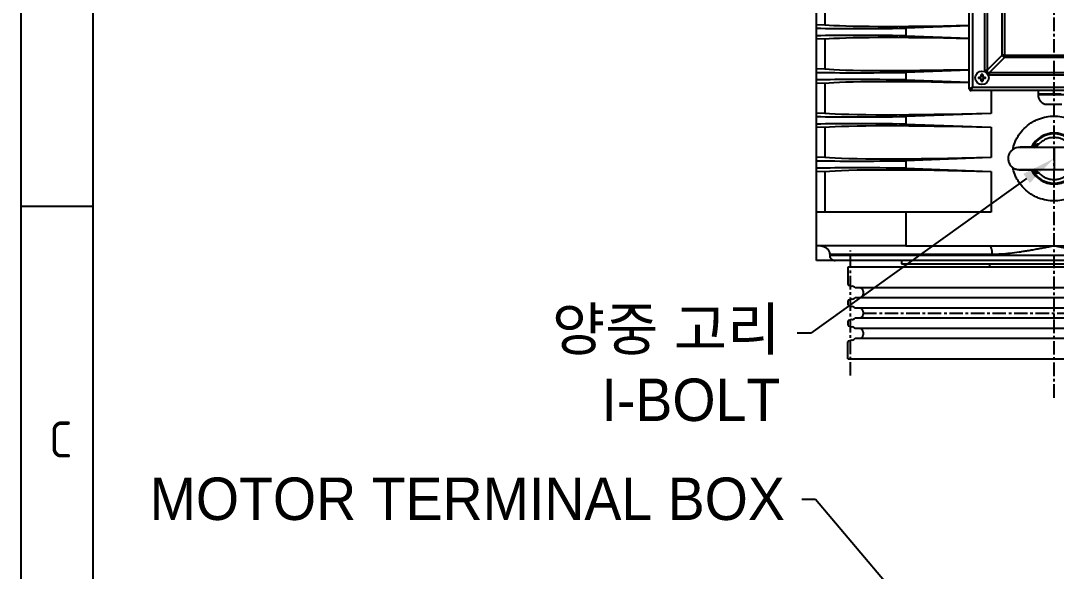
# Model space of a CAD drawing. Header units: millimetres. Extents: x 36 to 5601, y -1400 to 1707.
# Drawn here: x 36 to 646, y 940 to 1265 of the extents above; entities that cross this region are included whole.
import ezdxf
from ezdxf import colors
from ezdxf.entities.mleader import LeaderData, LeaderLine
from ezdxf.math import Vec2, Vec3

# ---------------------------------------------------------------- set-up
doc = ezdxf.new("R2010")
doc.units = ezdxf.units.MM
doc.header["$LTSCALE"] = 2
doc.linetypes.add('CENTER8', pattern=[6.35, 3.96875, -0.79375, 0.79375, -0.79375])
doc.layers.add('3中心线层', color=1, linetype='CENTER8')
doc.styles.get("Standard").update_dxf_attribs({"font": 'gulim.ttc', "height": 18})

# ---------------------------------------------------------------- blocks, each defined once
blk = doc.blocks.new('2')
for p, q in [((4514.48, 866.85), (4514.48, 602.39)), ((4519.48, 644.62), (4519.48, 824.62)), ((4415.48, 686.62), (4415.48, 782.62)), ((4417.48, 783.62), (4417.48, 685.62)), ((4406.89, 696.62), (4406.89, 772.62)), ((4408.31, 772.62), (4408.31, 696.62)), ((4508.98, 734.62), (4508.98, 772.37)), ((4396.65, 705.45), (4396.65, 763.79)), ((4398.07, 763.79), (4398.07, 705.45)), ((4419.48, 734.21), (4419.48, 738.71)), ((4419.82, 734.21), (4419.82, 743.21)), ((4425.48, 729.21), (4425.48, 739.21)), ((4417.48, 734.21), (4419.48, 734.21)), ((4419.48, 729.71), (4419.48, 734.21)), ((4419.82, 725.21), (4419.82, 734.21)), ((4508.98, 696.87), (4508.98, 734.62)), ((4419.48, 725.21), (4419.48, 729.71)), ((4417.48, 725.21), (4419.48, 725.21)), ((4419.48, 725.21), (4419.82, 725.21)), ((4450.73, 721.2), (4450.74, 721.18)), ((4450.74, 721.14), (4450.97, 723.03)), ((4450.74, 721.18), (4450.74, 721.14)), ((4464.22, 721.14), (4464.22, 721.18)), ((4338.31, 705.45), (4396.65, 705.45)), ((4396.65, 704.03), (4338.31, 704.03)), ((4396.65, 705.45), (4396.65, 704.03)), ((4398.07, 705.45), (4396.65, 705.45)), ((4405.48, 695.21), (4396.65, 704.03)), ((4398.07, 705.45), (4406.89, 696.62)), ((4408.31, 696.62), (4406.89, 696.62)), ((4417.48, 697.62), (4430.89, 697.62)), ((4430.89, 697.62), (4432.76, 647.3)), ((4437.2, 647.3), (4439.07, 697.62)), ((4439.07, 697.62), (4456.89, 697.62)), ((4456.89, 697.62), (4458.76, 647.3)), ((4463.2, 647.3), (4465.07, 697.62)), ((4465.07, 697.62), (4488.98, 697.62)), ((4488.98, 697.62), (4488.98, 647.3)), ((4508.98, 647.3), (4508.98, 696.87)), ((4513.98, 698.17), (4513.98, 602.39)), ((4519.48, 696.62), (4520.68, 696.62)), ((4329.48, 695.21), (4405.48, 695.21)), ((4405.48, 693.79), (4329.48, 693.79)), ((4405.48, 693.79), (4405.48, 695.21)), ((4407.97, 692.56), (4409.24, 692.56)), ((4409.24, 691.68), (4407.97, 691.68)), ((4409.03, 691.68), (4409.03, 692.56)), ((4409.54, 692.86), (4409.54, 694.13)), ((4409.54, 693.07), (4410.42, 693.07)), ((4409.54, 690.11), (4409.54, 691.38)), ((4410.42, 691.17), (4409.54, 691.17)), ((4410.42, 694.13), (4410.42, 692.86)), ((4410.42, 691.38), (4410.42, 690.11)), ((4410.72, 692.56), (4411.99, 692.56)), ((4411.99, 691.68), (4410.72, 691.68)), ((4410.93, 692.56), (4410.93, 691.68)), ((4416.48, 684.62), (4318.48, 684.62)), ((4319.48, 686.62), (4415.48, 686.62)), ((4379.37, 684.62), (4380.76, 647.3)), ((4385.2, 647.3), (4386.59, 684.62)), ((4405.37, 684.62), (4406.76, 647.3)), ((4411.2, 647.3), (4412.59, 684.62)), ((4380.76, 647.3), (4385.2, 647.3)), ((4406.76, 647.3), (4411.2, 647.3)), ((4432.76, 647.3), (4437.2, 647.3)), ((4458.76, 647.3), (4463.2, 647.3)), ((4488.98, 647.3), (4508.98, 647.3)), ((4488.98, 647.3), (4488.98, 594.62)), ((4508.98, 647.3), (4508.98, 594.62)), ((4517.48, 644.62), (4519.48, 644.62)), ((4517.48, 605.57), (4517.48, 594.62)), ((4354.98, 599.6), (4378.71, 599.6)), ((4378.71, 599.6), (4378.89, 594.62)), ((4387.25, 599.6), (4387.07, 594.62)), ((4387.25, 599.6), (4404.71, 599.6)), ((4404.71, 599.6), (4404.89, 594.62)), ((4413.25, 599.6), (4413.07, 594.62)), ((4413.25, 599.6), (4430.71, 599.6)), ((4430.71, 599.6), (4430.89, 594.62)), ((4439.25, 599.6), (4439.07, 594.62)), ((4439.25, 599.6), (4456.71, 599.6)), ((4456.71, 599.6), (4456.89, 594.62)), ((4465.25, 599.6), (4465.07, 594.62)), ((4465.25, 599.6), (4488.98, 599.6)), ((4513.98, 602.39), (4514.48, 602.39)), ((4378.89, 594.62), (4354.98, 594.62)), ((4380.76, 594.62), (4378.89, 594.62)), ((4385.2, 594.62), (4380.76, 594.62)), ((4387.07, 594.62), (4385.2, 594.62)), ((4404.89, 594.62), (4387.07, 594.62)), ((4406.76, 594.62), (4404.89, 594.62)), ((4411.2, 594.62), (4406.76, 594.62)), ((4413.07, 594.62), (4411.2, 594.62)), ((4430.89, 594.62), (4413.07, 594.62)), ((4432.76, 594.62), (4430.89, 594.62)), ((4437.2, 594.62), (4432.76, 594.62)), ((4439.07, 594.62), (4437.2, 594.62)), ((4456.89, 594.62), (4439.07, 594.62)), ((4458.76, 594.62), (4456.89, 594.62)), ((4463.2, 594.62), (4458.76, 594.62)), ((4465.07, 594.62), (4463.2, 594.62)), ((4488.98, 594.62), (4465.07, 594.62)), ((4508.98, 594.62), (4488.98, 594.62)), ((4517.48, 594.62), (4508.98, 594.62))]:
    blk.add_line(p, q)
at = {"flags": 128}
for points in [[(4513.98, 698.17), (4513, 698.15), (4512.07, 698.07), (4511.2, 697.95), (4510.44, 697.79), (4509.82, 697.59), (4509.36, 697.37), (4509.08, 697.13), (4508.98, 696.87)], [(4415.48, 686.62), (4415.65, 686.27), (4415.82, 685.94), (4415.98, 685.62), (4416.12, 685.33), (4416.25, 685.09), (4416.35, 684.89), (4416.42, 684.74), (4416.46, 684.65), (4416.48, 684.62)], [(4417.48, 685.62), (4417.45, 685.64), (4417.36, 685.68), (4417.21, 685.75), (4417.01, 685.85), (4416.76, 685.98), (4416.48, 686.12), (4416.16, 686.28), (4415.83, 686.45), (4415.48, 686.62)]]:
    blk.add_lwpolyline(points, dxfattribs=at)
blk.add_circle((4409.98, 692.12), 4)
for centre, radius, start, end in [((4457.48, 734.62), 15, 116.51188, 180), ((4457.48, 734.62), 14.5, 118.48458, 241.84096), ((4457.48, 734.62), 14.49, 118.53116, 241.84557), ((4457.48, 734.62), 15, 297.03973, 63.08971), ((4457.48, 734.62), 14.5, 298.40524, 61.89304), ((4457.48, 734.62), 14.49, 298.49568, 61.85502), ((4457.48, 734.62), 15, 180, 242.90124), ((4419.82, 731.21), 6, 270, 340.52878), ((4395.15, 706.95), 3.28, 297.27382, 332.72648), ((4420.65, 692.12), 12.69, 178.01279, 181.98721), ((4409.98, 681.43), 12.71, 88.01582, 91.98418), ((4409.98, 702.81), 12.71, 268.01582, 271.98418), ((4399.31, 692.12), 12.69, 358.01279, 1.98721), ((4416.48, 685.62), 1, 270, 0)]:
    blk.add_arc(centre, radius, start, end)
for centre, major_axis, ratio, start_param, end_param in [((4402.65, 699.45), (-4.08, 4.08), 0.34641, 2.617994, 3.665191), ((4402.65, 699.45), (-4.9, 4.9), 0.57735, 3.464338, 3.665191), ((4424.33, 734.62), (-5.2, 140), 0.037007, 3.407683, 4.443552), ((4445.63, 734.62), (5.2, 140), 0.037007, 1.839633, 2.875503), ((4450.33, 734.62), (-5.2, 140), 0.037007, 3.407683, 4.443552), ((4471.63, 734.62), (5.2, 140), 0.037007, 1.839633, 2.875503), ((4402.65, 699.45), (-4.9, 4.9), 0.57735, 2.617994, 2.818847), ((4372.33, 734.62), (-5.2, 140), 0.037007, 3.407683, 4.345808), ((4393.63, 734.62), (5.2, 140), 0.037007, 1.937377, 2.875503), ((4398.33, 734.62), (-5.2, 140), 0.037007, 3.407683, 4.345808), ((4419.63, 734.62), (5.2, 140), 0.037007, 1.937377, 2.875503), ((4372.33, 734.62), (-6.12, 165), 0.037007, 3.6979, 4.153335), ((4393.63, 734.62), (6.12, 165), 0.037007, 2.12985, 2.585285), ((4398.33, 734.62), (-6.12, 165), 0.037007, 3.6979, 4.153335), ((4419.63, 734.62), (6.12, 165), 0.037007, 2.12985, 2.585285), ((4424.33, 734.62), (-6.12, 165), 0.037007, 3.6979, 4.153335), ((4445.63, 734.62), (6.12, 165), 0.037007, 2.12985, 2.585285), ((4450.33, 734.62), (-6.12, 165), 0.037007, 3.6979, 4.153335), ((4471.63, 734.62), (6.12, 165), 0.037007, 2.12985, 2.585285)]:
    blk.add_ellipse(centre, major_axis=major_axis, ratio=ratio, start_param=start_param, end_param=end_param)
for points, knots in [([(4517.48, 863.67), (4517.48, 862.47), (4517.48, 860.08), (4517.48, 855.57), (4517.48, 850.38), (4517.48, 844.39), (4517.48, 837.7), (4517.48, 830.3), (4517.48, 822.27), (4517.48, 813.66), (4517.48, 804.55), (4517.48, 795.05), (4517.48, 785.21), (4517.48, 775.19), (4517.48, 765.01), (4517.48, 754.85), (4517.48, 744.7), (4517.48, 734.62), (4517.48, 724.54), (4517.48, 714.39), (4517.48, 704.24), (4517.48, 694.05), (4517.48, 684.03), (4517.48, 674.19), (4517.48, 664.69), (4517.48, 655.59), (4517.48, 646.97), (4517.48, 638.95), (4517.48, 631.54), (4517.48, 624.85), (4517.48, 618.86), (4517.48, 613.67), (4517.48, 609.16), (4517.48, 606.77), (4517.48, 605.57)], [0, 0, 0, 0, 0.029954, 0.059908, 0.090945, 0.121984, 0.153788, 0.185594, 0.217796, 0.25, 0.282202, 0.314406, 0.34621, 0.378016, 0.409053, 0.440092, 0.470045, 0.5, 0.529953, 0.559908, 0.590945, 0.621984, 0.653788, 0.685594, 0.717796, 0.75, 0.782202, 0.814406, 0.84621, 0.878016, 0.909053, 0.940092, 0.970045, 1, 1, 1, 1]), ([(4513.98, 771.07), (4513.94, 769.46), (4513.87, 766.12), (4513.4, 761.1), (4512.76, 756), (4512.11, 751.77), (4511.52, 748.28), (4511.04, 745.56), (4510.54, 742.8), (4510.04, 740.18), (4509.53, 737.46), (4509.18, 735.64), (4508.98, 734.62)], [0, 0, 0, 0, 0.133606, 0.277595, 0.414379, 0.553579, 0.62478, 0.701423, 0.776734, 0.850849, 0.916289, 1, 1, 1, 1]), ([(4452.33, 710.21), (4450.96, 710.54), (4448.77, 711.08), (4445.96, 712.39), (4443.02, 714.1), (4439.68, 716.82), (4436.96, 720.16), (4435.24, 723.1), (4433.87, 726.11), (4432.77, 729.96), (4432.34, 734.62), (4432.77, 739.29), (4433.87, 743.14), (4435.24, 746.14), (4436.96, 749.08), (4439.68, 752.42), (4443.02, 755.14), (4445.96, 756.85), (4448.72, 758.14), (4450.86, 758.67), (4452.18, 758.99)], [0, 0, 0, 0, 0.06213, 0.099312, 0.136503, 0.212357, 0.28821, 0.325393, 0.362583, 0.433896, 0.501178, 0.568461, 0.639774, 0.676956, 0.714147, 0.79, 0.865854, 0.903036, 0.940227, 1, 1, 1, 1]), ([(4462.63, 759.03), (4464, 758.7), (4466.19, 758.16), (4469, 756.85), (4471.94, 755.14), (4475.28, 752.42), (4478, 749.08), (4479.72, 746.14), (4481.08, 743.14), (4482.19, 739.29), (4482.62, 734.62), (4482.19, 729.96), (4481.08, 726.11), (4479.72, 723.1), (4478, 720.16), (4475.28, 716.82), (4471.94, 714.1), (4469, 712.39), (4466.24, 711.1), (4464.1, 710.58), (4462.78, 710.25)], [0, 0, 0, 0, 0.062132, 0.099314, 0.136504, 0.212356, 0.288209, 0.325391, 0.362581, 0.433892, 0.501174, 0.568456, 0.639767, 0.676949, 0.714139, 0.789992, 0.865844, 0.903026, 0.940216, 1, 1, 1, 1]), ([(4450.94, 754.91), (4450.94, 754.88), (4450.95, 754.83), (4450.96, 754.22), (4450.97, 753.36), (4450.97, 752.24), (4450.97, 750.91), (4450.97, 749.45), (4450.97, 748.14), (4450.97, 746.86), (4450.96, 745.4), (4450.96, 743.71), (4450.95, 741.8), (4450.95, 739.72), (4450.94, 737.29), (4450.93, 735.54), (4450.93, 734.62)], [0, 0, 0, 0, 0.087923, 0.177596, 0.258998, 0.331888, 0.415926, 0.485705, 0.541657, 0.586365, 0.640121, 0.707664, 0.767643, 0.835947, 0.913105, 1, 1, 1, 1]), ([(4464.03, 734.62), (4464.03, 735.54), (4464.02, 737.29), (4464.01, 739.72), (4464.01, 741.8), (4464, 743.71), (4463.99, 745.4), (4463.99, 746.86), (4463.99, 748.14), (4463.99, 749.45), (4463.99, 750.91), (4463.99, 752.24), (4463.99, 753.36), (4464, 754.22), (4464.01, 754.83), (4464.02, 754.88), (4464.02, 754.91)], [0, 0, 0, 0, 0.086893, 0.16405, 0.232352, 0.292331, 0.359873, 0.413628, 0.458335, 0.514286, 0.584064, 0.668101, 0.74099, 0.822391, 0.912064, 1, 1, 1, 1]), ([(4448.91, 743.52), (4448.35, 742.91), (4447.22, 741.69), (4446.05, 739.48), (4445.27, 737.1), (4445.18, 735.45), (4445.13, 734.62)], [0, 0, 0, 0, 0.250001, 0.500001, 0.75, 1, 1, 1, 1]), ([(4466.05, 725.72), (4466.61, 726.33), (4467.73, 727.55), (4468.92, 729.76), (4469.66, 732.14), (4469.91, 734.62), (4469.66, 737.1), (4468.92, 739.48), (4467.73, 741.69), (4466.61, 742.91), (4466.05, 743.52)], [0, 0, 0, 0, 0.125, 0.25, 0.375, 0.5, 0.625, 0.75, 0.875, 1, 1, 1, 1]), ([(4445.13, 734.62), (4445.18, 733.79), (4445.27, 732.14), (4446.05, 729.76), (4447.22, 727.55), (4448.35, 726.33), (4448.91, 725.72)], [0, 0, 0, 0, 0.25, 0.499999, 0.749999, 1, 1, 1, 1]), ([(4450.93, 734.62), (4450.93, 733.7), (4450.94, 731.95), (4450.95, 729.52), (4450.95, 727.44), (4450.96, 725.53), (4450.96, 723.84), (4450.97, 722.38), (4450.97, 721.1), (4450.97, 719.79), (4450.97, 718.34), (4450.97, 717), (4450.97, 715.88), (4450.96, 715.02), (4450.95, 714.42), (4450.94, 714.36), (4450.94, 714.33)], [0, 0, 0, 0, 0.086895, 0.164053, 0.232357, 0.292336, 0.359879, 0.413635, 0.458343, 0.514295, 0.584074, 0.668112, 0.741002, 0.822404, 0.912077, 1, 1, 1, 1]), ([(4450.93, 734.62), (4451.04, 734.62), (4451.25, 734.62), (4452.8, 734.62), (4454.96, 734.62), (4457.48, 734.62), (4460, 734.62), (4462.16, 734.62), (4463.71, 734.62), (4463.92, 734.62), (4464.03, 734.62)], [0, 0, 0, 0, 0.129851, 0.255075, 0.377076, 0.500002, 0.622928, 0.744919, 0.870132, 1, 1, 1, 1]), ([(4464.02, 714.33), (4464.02, 714.36), (4464.01, 714.42), (4464, 715.02), (4463.99, 715.88), (4463.99, 717), (4463.99, 718.34), (4463.99, 719.79), (4463.99, 721.1), (4463.99, 722.38), (4463.99, 723.84), (4464, 725.53), (4464.01, 727.44), (4464.01, 729.52), (4464.02, 731.95), (4464.03, 733.7), (4464.03, 734.62)], [0, 0, 0, 0, 0.087936, 0.177609, 0.25901, 0.331899, 0.415936, 0.485714, 0.541665, 0.586372, 0.640127, 0.707669, 0.767648, 0.83595, 0.913107, 1, 1, 1, 1]), ([(4508.98, 734.62), (4509.19, 733.52), (4509.57, 731.53), (4510.13, 728.58), (4510.67, 725.69), (4511.22, 722.71), (4511.72, 719.77), (4512.2, 716.87), (4512.76, 713.2), (4513.35, 708.62), (4513.86, 703.35), (4513.94, 699.86), (4513.98, 698.17)], [0, 0, 0, 0, 0.090087, 0.163309, 0.241742, 0.327081, 0.40826, 0.482969, 0.564847, 0.710036, 0.859622, 1, 1, 1, 1]), ([(4450.77, 722.16), (4450.75, 722.17), (4450.03, 722.63), (4449.27, 723.71), (4448.6, 725.03), (4448.81, 725.49), (4448.91, 725.72)], [0, 0, 0, 0, 0.008383, 0.312464, 0.645377, 1, 1, 1, 1]), ([(4448.91, 725.72), (4449.2, 725.41), (4449.77, 724.79), (4450.35, 723.64), (4450.71, 722.41), (4450.73, 721.56), (4450.74, 721.14)], [0, 0, 0, 0, 0.249672, 0.499513, 0.749804, 1, 1, 1, 1]), ([(4450.81, 722.11), (4450.77, 722.13), (4450.67, 722.15), (4450.72, 721.8), (4450.73, 721.4), (4450.73, 721.2)], [0, 0, 0, 0, 0.299658, 0.650514, 1, 1, 1, 1]), ([(4450.72, 721.18), (4450.72, 721.16), (4450.73, 721.03), (4450.73, 720.92), (4450.73, 720.81)], [0, 0, 0, 0, 0.088823, 1, 1, 1, 1]), ([(4450.73, 720.81), (4450.74, 720.48), (4450.76, 719.59), (4450.79, 718.2), (4450.82, 716.81), (4450.85, 715.63), (4450.88, 714.7), (4450.91, 714), (4450.93, 713.89), (4450.93, 713.84)], [0, 0, 0, 0, 0.077286, 0.206397, 0.362238, 0.497731, 0.649429, 0.817024, 1, 1, 1, 1]), ([(4463.99, 723.21), (4464, 723.2), (4464.2, 722.53), (4464.21, 721.83), (4464.22, 721.14)], [0, 0, 0, 0, 0.014986, 1, 1, 1, 1]), ([(4464.02, 713.84), (4464.03, 713.89), (4464.05, 714), (4464.08, 714.7), (4464.11, 715.63), (4464.14, 716.82), (4464.17, 718.21), (4464.2, 719.59), (4464.22, 720.48), (4464.23, 720.81)], [0, 0, 0, 0, 0.182991, 0.350599, 0.502305, 0.637805, 0.79365, 0.922764, 1, 1, 1, 1]), ([(4464.22, 721.14), (4464.23, 721.56), (4464.25, 722.41), (4464.61, 723.64), (4465.18, 724.79), (4465.76, 725.41), (4466.05, 725.72)], [0, 0, 0, 0, 0.250368, 0.500059, 0.749761, 1, 1, 1, 1]), ([(4464.23, 720.81), (4464.23, 720.92), (4464.23, 721.03), (4464.24, 721.16), (4464.24, 721.18)], [0, 0, 0, 0, 0.914208, 1, 1, 1, 1]), ([(4466.05, 725.72), (4466.14, 725.49), (4466.33, 725.04), (4465.79, 723.7), (4464.75, 722.69), (4464.26, 722.21)], [0, 0, 0, 0, 0.357836, 0.694252, 1, 1, 1, 1]), ([(4450.92, 714.09), (4450.97, 713.5), (4451.06, 712.39), (4451.83, 710.55), (4453.17, 708.96), (4454.91, 707.97), (4456.59, 707.51), (4458.5, 707.48), (4460.36, 708.08), (4461.88, 709.14), (4462.99, 710.39), (4463.84, 712.08), (4463.97, 713.39), (4464.03, 714.08)], [0, 0, 0, 0, 0.0854644, 0.162176, 0.2874757, 0.3817903, 0.4508811, 0.5394191, 0.6577531, 0.7288462, 0.808799, 0.8992976, 1, 1, 1, 1]), ([(4409.24, 692.56), (4409.27, 692.56), (4409.34, 692.57), (4409.43, 692.62), (4409.5, 692.7), (4409.53, 692.78), (4409.54, 692.84), (4409.54, 692.86)], [0, 0, 0, 0, 0.213605, 0.427275, 0.639449, 0.850959, 1, 1, 1, 1]), ([(4409.54, 691.38), (4409.54, 691.41), (4409.53, 691.48), (4409.48, 691.57), (4409.4, 691.64), (4409.32, 691.68), (4409.26, 691.68), (4409.24, 691.68)], [0, 0, 0, 0, 0.2136303, 0.4273192, 0.6394857, 0.8509709, 1, 1, 1, 1]), ([(4410.42, 692.86), (4410.42, 692.83), (4410.43, 692.76), (4410.48, 692.67), (4410.56, 692.6), (4410.64, 692.57), (4410.7, 692.56), (4410.72, 692.56)], [0, 0, 0, 0, 0.21361, 0.427288, 0.639445, 0.850978, 1, 1, 1, 1]), ([(4410.72, 691.68), (4410.69, 691.68), (4410.62, 691.67), (4410.53, 691.62), (4410.46, 691.54), (4410.42, 691.46), (4410.42, 691.4), (4410.42, 691.38)], [0, 0, 0, 0, 0.213606, 0.427285, 0.639447, 0.850958, 1, 1, 1, 1]), ([(4514.48, 602.39), (4514.8, 602.43), (4515.45, 602.49), (4516.32, 602.99), (4516.99, 603.74), (4517.41, 604.64), (4517.46, 605.28), (4517.48, 605.57)], [0, 0, 0, 0, 0.199726, 0.399279, 0.603513, 0.81856, 1, 1, 1, 1]), ([(4508.98, 597.11), (4509.04, 597.73), (4509.16, 598.97), (4510.1, 600.61), (4511.47, 601.8), (4512.86, 602.33), (4513.7, 602.38), (4513.98, 602.39)], [0, 0, 0, 0, 0.230086, 0.460358, 0.684685, 0.896996, 1, 1, 1, 1])]:
    blk.add_open_spline(points, degree=3, knots=knots)
blk = doc.blocks.new('3')
for p, q in [((4531.55, 1449.43), (4521.48, 1449.43)), ((4521.48, 1449.43), (4521.48, 1327.93)), ((4532.62, 1446.89), (4532.04, 1449.06)), ((4540.92, 1449.06), (4540.34, 1446.89)), ((4543.55, 1449.43), (4541.41, 1449.43)), ((4544.62, 1446.89), (4544.04, 1449.06)), ((4552.92, 1449.06), (4552.34, 1446.89)), ((4555.55, 1449.43), (4553.41, 1449.43)), ((4556.62, 1446.89), (4556.04, 1449.06)), ((4564.92, 1449.06), (4564.34, 1446.89)), ((4575.48, 1449.43), (4565.4, 1449.43)), ((4575.48, 1206.43), (4575.48, 1449.43)), ((4533.65, 1445.1), (4533.65, 1327.93)), ((4537.31, 1440.43), (4535.65, 1440.43)), ((4539.31, 1327.93), (4539.31, 1445.1)), ((4545.65, 1445.1), (4545.65, 1327.93)), ((4549.31, 1440.43), (4547.65, 1440.43)), ((4551.31, 1327.93), (4551.31, 1445.1)), ((4557.65, 1445.1), (4557.65, 1327.93)), ((4561.31, 1440.43), (4559.65, 1440.43)), ((4563.31, 1327.93), (4563.31, 1445.1)), ((4521.48, 1327.93), (4521.48, 1206.43)), ((4533.65, 1327.93), (4533.65, 1210.76)), ((4539.31, 1210.76), (4539.31, 1327.93)), ((4545.65, 1327.93), (4545.65, 1210.76)), ((4551.31, 1210.76), (4551.31, 1327.93)), ((4557.65, 1327.93), (4557.65, 1210.76)), ((4563.31, 1210.76), (4563.31, 1327.93)), ((4535.65, 1215.43), (4537.31, 1215.43)), ((4547.65, 1215.43), (4549.31, 1215.43)), ((4559.65, 1215.43), (4561.31, 1215.43)), ((4532.04, 1206.8), (4532.62, 1208.96)), ((4540.34, 1208.96), (4540.92, 1206.8)), ((4544.04, 1206.8), (4544.62, 1208.96)), ((4552.34, 1208.96), (4552.92, 1206.8)), ((4556.04, 1206.8), (4556.62, 1208.96)), ((4564.34, 1208.96), (4564.92, 1206.8)), ((4521.48, 1206.43), (4531.55, 1206.43)), ((4541.41, 1206.43), (4543.55, 1206.43)), ((4553.41, 1206.43), (4555.55, 1206.43)), ((4575.48, 1206.43), (4565.4, 1206.43))]:
    blk.add_line(p, q)
for centre, radius, start, end in [((4531.55, 1448.93), 0.5, 15, 90), ((4536.48, 1447.93), 4, 195, 225), ((4536.48, 1447.93), 4, 315, 345), ((4541.41, 1448.93), 0.5, 90, 165), ((4543.55, 1448.93), 0.5, 15, 90), ((4548.48, 1447.93), 4, 195, 225), ((4548.48, 1447.93), 4, 315, 345), ((4553.41, 1448.93), 0.5, 90, 165), ((4555.55, 1448.93), 0.5, 15, 90), ((4560.48, 1447.93), 4, 195, 225), ((4560.48, 1447.93), 4, 315, 345), ((4565.41, 1448.93), 0.5, 90, 165), ((4535.65, 1442.43), 2, 180, 270), ((4537.31, 1442.43), 2, 270, 0), ((4547.65, 1442.43), 2, 180, 270), ((4549.31, 1442.43), 2, 270, 0), ((4559.65, 1442.43), 2, 180, 270), ((4561.31, 1442.43), 2, 270, 0), ((4535.65, 1213.43), 2, 90, 180), ((4537.31, 1213.43), 2, 0, 90), ((4547.65, 1213.43), 2, 90, 180), ((4549.31, 1213.43), 2, 0, 90), ((4559.65, 1213.43), 2, 90, 180), ((4561.31, 1213.43), 2, 0, 90), ((4536.48, 1207.93), 4, 135, 165), ((4536.48, 1207.93), 4, 15, 45), ((4548.48, 1207.93), 4, 135, 165), ((4548.48, 1207.93), 4, 15, 45), ((4560.48, 1207.93), 4, 135, 165), ((4560.48, 1207.93), 4, 15, 45), ((4531.55, 1206.93), 0.5, 270, 345), ((4541.41, 1206.93), 0.5, 195, 270), ((4543.55, 1206.93), 0.5, 270, 345), ((4553.41, 1206.93), 0.5, 195, 270), ((4555.55, 1206.93), 0.5, 270, 345), ((4565.41, 1206.93), 0.5, 195, 270)]:
    blk.add_arc(centre, radius, start, end)
at = {"layer": '3中心线层'}
for p, q in [((4548.48, 1215.43), (4548.48, 1455.63)), ((4585.32, 1447.93), (4511.64, 1447.93)), ((4585.32, 1447.93), (4511.64, 1447.93)), ((4585.32, 1207.93), (4511.64, 1207.93)), ((4585.32, 1207.93), (4511.64, 1207.93))]:
    blk.add_line(p, q, dxfattribs=at)

msp = doc.modelspace()

# ---------------------------------------------------------------- linework, layer by layer
for p, q in [((35.85818, 1706.93846), (35.85818, 51.64613)), ((78.38221, 1664.41443), (78.38221, 51.64613)), ((78.38221, 1155.17453), (35.85818, 1155.17453))]:
    msp.add_line(p, q)
at = {"layer": '3中心线层'}
msp.add_line((644.73874, 1042.54433), (644.73874, 1463.49535), dxfattribs=at)

# ---------------------------------------------------------------- block references
at = {"rotation": 270}
for name, p in [('2', (-89.88179, 5640.85218)), ('3', (-683.18992, 5640.85218))]:
    msp.add_blockref(name, p, dxfattribs=at)

# ---------------------------------------------------------------- texts
at = {"insert": (52.5767, 1028.58223), "char_height": 21.2620149, "width": 135.8881225, "attachment_point": 1}
msp.add_mtext('{\\Fisocp,gbcbig|c129;C}', dxfattribs=at)

# ---------------------------------------------------------------- leaders
at = {"color": 2}
ml = msp.add_multileader_mtext('Standard', dxfattribs=at)
ml.set_content('양중 고리\\PI-BOLT', color=2)
ml.set_leader_properties(color=3)
ml.build(insert=Vec2(0, 0))
ml.multileader.update_dxf_attribs({"arrow_head_size": 20})
ctx = ml.context
ctx.base_point, ctx.char_height, ctx.arrow_head_size, ctx.landing_gap_size, ctx.plane_origin = Vec3(339.56788, 1080.49181), 25, 20, 10, Vec3(640.4305, 1059.11921)
ctx.text_align_type = 2
notes = []
notes.append((ctx, [(0, (1, 1, 0), (501.42204, 1080.49181), (-1, 0), 8, [(0, [(644.73874, 1183.37274)], 0, [])])]))
ctx.mtext.insert, ctx.mtext.alignment, ctx.mtext.flow_direction = Vec3(483.42204, 1095.49181), 3, 5
ml = msp.add_multileader_mtext('Standard', dxfattribs=at)
ml.set_content('\\pxqr;MOTOR TERMINAL BOX', color=2)
ml.set_leader_properties(color=3)
ml.build(insert=Vec2(0, 0))
ml.multileader.update_dxf_attribs({"arrow_head_size": 20})
ctx = ml.context
ctx.base_point, ctx.char_height, ctx.arrow_head_size, ctx.landing_gap_size, ctx.plane_origin = Vec3(99.62603, 982.55451), 25, 20, 10, Vec3(640.67208, 870.27994)
ctx.text_align_type = 2
notes.append((ctx, [(0, (1, 1, 0), (504.12403, 982.55451), (-1, 0), 8, [(0, [(615.45106, 851.04388)], 0, [])])]))
ctx.mtext.insert, ctx.mtext.alignment, ctx.mtext.flow_direction = Vec3(486.12403, 995.5372), 3, 5
for ctx, leaders in notes:
    for number, flags, end, landing, length, lines in leaders:
        leader = LeaderData()
        leader.index, (leader.has_last_leader_line, leader.has_dogleg_vector, leader.attachment_direction) = number, flags
        leader.last_leader_point, leader.dogleg_vector, leader.dogleg_length = Vec3(end), Vec3(landing), length
        for number, points, colour, breaks in lines:
            line = LeaderLine()
            line.index, line.vertices, line.color, line.breaks = number, Vec3.list(points), colors.encode_raw_color(colour), breaks
            leader.lines.append(line)
        ctx.leaders.append(leader)

doc.saveas('drawing.dxf')
